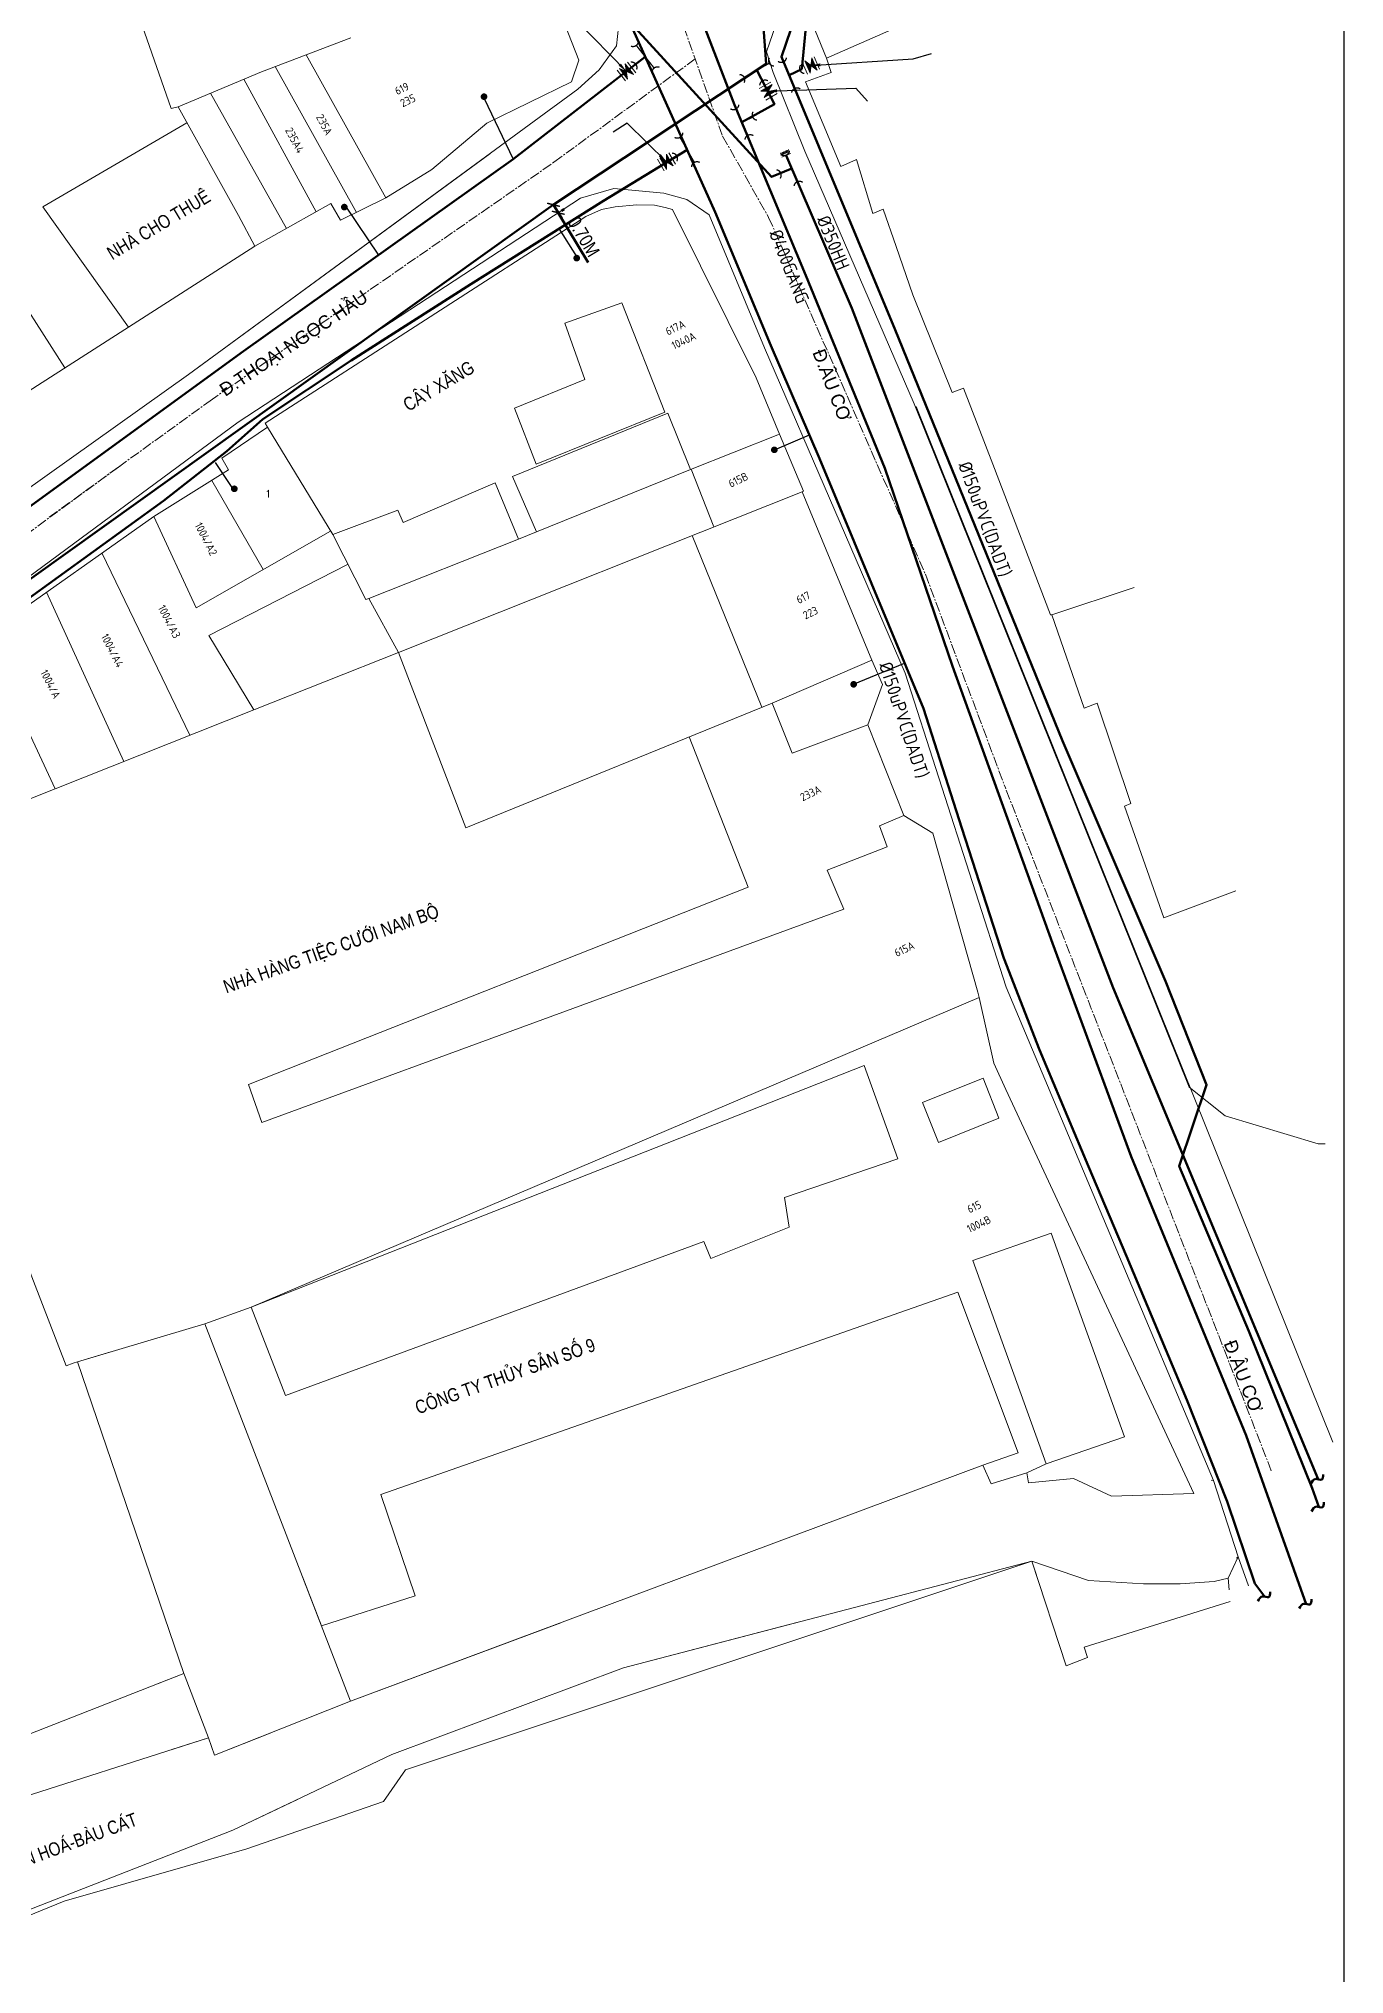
# Model space of a CAD drawing. Header units: inches. Extents: x 595615 to 1194060, y 1190840 to 2385448.
# Drawn here: x 597263.3 to 597361.2, y 1192777.7 to 1192922.8 of the extents above; entities that cross this region are included whole.
import ezdxf
from ezdxf.enums import TextEntityAlignment as Align

# ---------------------------------------------------------------- set-up
doc = ezdxf.new("R2010")
doc.units = ezdxf.units.IN
doc.header["$MEASUREMENT"] = 0
doc.linetypes.add('CENTER2', pattern=[1.125, 0.75, -0.125, 0.125, -0.125])
doc.layers.get('Defpoints').update_dxf_attribs({"color": 1})
for name, color, linetype, lineweight in [('Chitiet', 4, 'Continuous', 9), ('DN 200 uPVC', 4, 'Continuous', 50), ('DN 25 PE', 40, 'Continuous', 30), ('DN 300 DI', 4, 'Continuous', 50), ('DN 350 CI', 5, 'Continuous', 70), ('Nen tim duong', 9, 'CENTER2', 0), ('Nen_HTHANH-TP', 9, 'Continuous', 0), ('Nen_SN-HTHANH-TP_new', 7, 'Continuous', 0), ('Nen_SN_HTHANH_old', 9, 'Continuous', 0), ('ONG CAP 2 (DADT)', 140, 'Continuous', 70), ('ONG CAP 3 (DADT)', 221, 'Continuous', 50), ('Te', 4, 'Continuous', 15), ('TEXT PIPE', 3, 'Continuous', 25), ('Text_DiaDanh', 9, 'Continuous', 0), ('Text_GiaoThong', 142, 'Continuous', 0), ('TLK 15', 220, 'Continuous', 20), ('VAN', 7, 'Continuous', 20)]:
    doc.layers.add(name, color=color, linetype=linetype, lineweight=lineweight)
doc.layers.add('ki hieu van', color=170, linetype='Continuous')
doc.layers.add('Layer1', color=7, linetype='Continuous', lineweight=9, true_color=0xbdbdbd)
doc.styles.add('Dia Danh', font='VHELVCN_0.TTF', dxfattribs={"height": 1})
doc.styles.add('Giao Thong', font='VAPTIMN_0.TTF', dxfattribs={"height": 1})
doc.styles.add('Sonha_QTB', font='isocp.shx', dxfattribs={"height": 0.6, "bigfont": 'bigfont.shx'})
doc.styles.add('text', font='isocp2.shx')
doc.styles.add('VNI-HC', font='VHELVCN_0.TTF')
doc.dimstyles.new('DUONG KICH THUOC', dxfattribs={"dimtxt": 1, "dimasz": 0.7, "dimexe": 0.5, "dimexo": 0.3, "dimgap": 0.2, "dimtad": 1, "dimzin": 0, "dimdsep": 46, "dimtxsty": 'VNI-HC', "dimblk": 'ARCHTICK', "dimcen": 0.09, "dimdle": 0.5, "dimclrd": 256, "dimclre": 256, "dimclrt": 256, "dimadec": 0, "dimazin": 0, "dimtfac": 1, "dimtofl": 0, "dimtmove": 0, "dimatfit": 3, "dimfxl": 1, "dimtolj": 1, "dimtzin": 0, "dimlwd": -1, "dimlwe": -1, "dimarcsym": 0})

# ---------------------------------------------------------------- blocks, each defined once
blk = doc.blocks.new('VAN')
at = {"layer": 'VAN'}
h = blk.add_hatch(color=256, dxfattribs=at)
h.paths.add_polyline_path([(0.21, -0.5), (0.49, 0), (0.21, 0.5)])
h.paths.add_polyline_path([(0.77, 0.5), (0.49, 0), (0.77, -0.5)])
at = {"layer": 'VAN', "ltscale": 100}
for p, q in [((0, 0.5), (0, -0.5)), ((0.77, -0.5), (0.21, 0.5)), ((0.21, -0.5), (0.77, 0.5)), ((0.21, 0.5), (0.21, -0.5)), ((0.77, 0.5), (0.77, -0.5)), ((0.98, 0.5), (0.98, -0.5))]:
    blk.add_line(p, q, dxfattribs=at)
blk = doc.blocks.new('TE+VAN')
at = {"layer": 'Chitiet', "ltscale": 100, "const_width": 0.1}
for points in [[(-0.35, 1.28, 0.571257), (0.35, 1.28)], [(1.1, 0.35, 0.571257), (1.1, -0.35)], [(0.35, -1.28, 0.571257), (-0.35, -1.28)]]:
    blk.add_lwpolyline(points, format="xyb", dxfattribs=at)
for points in [[(0, -1.08), (0, 1.08)], [(0.9, 0), (0, 0)]]:
    blk.add_lwpolyline(points, dxfattribs=at)
at = {"layer": 'VAN'}
blk.add_blockref('VAN', (1.3, 0), dxfattribs=at)
blk = doc.blocks.new('TLK 15')
at = {"layer": 'TLK 15', "linetype": 'Continuous', "const_width": 0.25}
blk.add_lwpolyline([(-0.125, 0, 1), (0.125, 0, 1)], format="xyb", close=True, dxfattribs=at)
blk = doc.blocks.new('_ArchTick')
at = {"color": 0, "linetype": 'ByBlock', "const_width": 0.15}
blk.add_lwpolyline([(-0.5, -0.5), (0.5, 0.5)], dxfattribs=at)
blk = doc.blocks.new('BIT')
at = {"layer": 'Chitiet', "ltscale": 100}
for p, q in [((0.35, 0), (-0.35, 0)), ((-0.3, -0.16), (-0.35, -0.21)), ((0.35, -0.16), (-0.35, -0.16)), ((-0.18, -0.16), (-0.34, -0.33)), ((-0.06, -0.16), (-0.22, -0.33)), ((0.07, -0.16), (-0.09, -0.33)), ((0.19, -0.16), (0.03, -0.33)), ((0.32, -0.16), (0.15, -0.33)), ((0.35, -0.25), (0.28, -0.33))]:
    blk.add_line(p, q, dxfattribs=at)
blk = doc.blocks.new('TE1')
at = {"layer": 'Chitiet', "ltscale": 100, "const_width": 0.1}
for points in [[(-0.35, 1.28, 0.571257), (0.35, 1.28)], [(1.1, 0.35, 0.571257), (1.1, -0.35)], [(0.35, -1.28, 0.571257), (-0.35, -1.28)]]:
    blk.add_lwpolyline(points, format="xyb", dxfattribs=at)
for points in [[(0, -1.08), (0, 1.08)], [(0.9, 0), (0, 0)]]:
    blk.add_lwpolyline(points, dxfattribs=at)
blk = doc.blocks.new('*D108')
at = {"layer": 'Defpoints', "color": 0}
for p in [(597301.9, 1192910.31), (597301.92, 1192910.32), (597302.26, 1192909.71)]:
    blk.add_point(p, dxfattribs=at)
at = {"layer": 'DN 200 uPVC'}
for p, q in [((597301.92, 1192910.32), (597302.54, 1192909.29)), ((597302.16, 1192910.46), (597302.35, 1192910.58)), ((597302.28, 1192909.72), (597304.52, 1192906)), ((597302.52, 1192909.86), (597302.71, 1192909.98))]:
    blk.add_line(p, q, dxfattribs=at)
at = {"layer": 'DN 200 uPVC', "xscale": 0.7, "yscale": 0.7, "zscale": 0.7}
for p, rotation in [((597301.92, 1192910.32), 120.9672718577665), ((597302.28, 1192909.72), 300.9672718577665)]:
    blk.add_blockref('_ArchTick', p, dxfattribs=dict(at, rotation=rotation))
at = {"layer": 'DN 200 uPVC', "insert": (597304.19, 1192907.92), "char_height": 1, "attachment_point": 5, "rotation": 300.9673, "style": 'VNI-HC'}
blk.add_mtext('\\A1;0.70M', dxfattribs=at)

msp = doc.modelspace()

# ---------------------------------------------------------------- linework, layer by layer
at = {"layer": 'Defpoints'}
msp.add_lwpolyline([(597361.233, 1192441.604), (597361.233, 1193242.556), (596228.852, 1193242.556), (596228.852, 1192441.604)], close=True, dxfattribs=at)
at = {"layer": 'DN 25 PE'}
for p, q in [((597296.71, 1192918.3), (597298.896, 1192913.73)), ((597286.357, 1192910.145), (597288.787, 1192906.532)), ((597303.663, 1192906.447), (597302.351, 1192908.54)), ((597318.484, 1192891.948), (597321.111, 1192893.083)), ((597277.98, 1192888.901), (597276.567, 1192890.993)), ((597324.433, 1192874.37), (597328.254, 1192875.958))]:
    msp.add_line(p, q, dxfattribs=at)
at = {"layer": 'DN 300 DI'}
for points in [[(597195.029, 1192832.835), (597213.719, 1192846.722), (597213.719, 1192846.722), (597252.533, 1192875.041), (597252.533, 1192875.041), (597252.533, 1192875.041), (597252.533, 1192875.041), (597252.533, 1192875.041), (597252.533, 1192875.041), (597301.901, 1192910.31), (597301.901, 1192910.31), (597301.901, 1192910.31), (597301.901, 1192910.31), (597301.901, 1192910.31), (597301.901, 1192910.31), (597301.901, 1192910.31), (597301.901, 1192910.31), (597301.901, 1192910.31), (597301.901, 1192910.31), (597317.883, 1192920.897), (597317.507, 1192926.003), (597334.033, 1192933.085), (597345.527, 1192937.219)], [(597317.159, 1192920.406), (597318.489, 1192917.861), (597316.048, 1192916.51)]]:
    msp.add_lwpolyline(points, dxfattribs=at)
at = {"layer": 'DN 350 CI'}
for points in [[(597319.794, 1192913.047), (597318.281, 1192912.411), (597308.034, 1192923.59), (597303.904, 1192934.63)], [(597359.264, 1192814.777), (597343.903, 1192851.608), (597324.287, 1192902.576), (597319.373, 1192914.027)]]:
    msp.add_lwpolyline(points, dxfattribs=at)
msp.add_spline([(597358.732, 1192814.437), (597359.088, 1192814.797), (597359.546, 1192814.75), (597359.659, 1192815.136)], degree=3, dxfattribs=at)
at = {"layer": 'Layer1'}
for p, q in [((597322.387, 1192921.316), (597328.047, 1192923.786)), ((597327.617, 1192907.196), (597326.647, 1192909.986)), ((597327.617, 1192907.196), (597328.877, 1192903.566)), ((597334.867, 1192890.876), (597332.677, 1192896.576)), ((597345.227, 1192865.436), (597342.707, 1192872.946))]:
    msp.add_line(p, q, dxfattribs=at)
for points in [[(597324.657, 1192913.706), (597323.467, 1192913.196), (597320.817, 1192919.526), (597322.747, 1192920.236), (597322.387, 1192921.316), (597320.637, 1192925.576), (597344.667, 1192934.926)], [(597318.857, 1192924.536), (597318.857, 1192924.536), (597318.857, 1192924.536), (597317.887, 1192921.776), (597318.407, 1192920.236)], [(597326.647, 1192909.986), (597325.867, 1192909.676), (597324.657, 1192913.706)], [(597332.677, 1192896.576), (597331.817, 1192896.256), (597328.877, 1192903.566)], [(597334.867, 1192890.876), (597339.197, 1192879.576), (597339.297, 1192879.566), (597345.462, 1192881.616)], [(597342.707, 1192872.946), (597341.727, 1192872.576), (597339.297, 1192879.566), (597345.462, 1192881.616)], [(597353.096, 1192858.874), (597347.697, 1192856.856), (597344.747, 1192865.236), (597345.227, 1192865.436)]]:
    msp.add_lwpolyline(points, dxfattribs=at)
at = {"layer": 'Layer1', "linetype": 'Continuous'}
for points in [[(597318.407, 1192920.236), (597320.767, 1192914.346), (597328.977, 1192895.386), (597328.977, 1192895.386), (597328.977, 1192895.386), (597340.107, 1192867.746)], [(597359.809, 1192839.915), (597359.267, 1192839.916), (597352.307, 1192842.026), (597349.597, 1192844.176), (597332.597, 1192886.396)]]:
    msp.add_lwpolyline(points, dxfattribs=at)
at = {"layer": 'Nen tim duong'}
for p, q in [((597307.176, 1192936.379), (597314.603, 1192915.465)), ((597301.955, 1192913.514), (597312.548, 1192921.263)), ((597314.603, 1192915.465), (597318.058, 1192909.377)), ((597276.159, 1192895.623), (597301.955, 1192913.514)), ((597318.058, 1192909.377), (597329.81, 1192882.637)), ((597269.293, 1192890.658), (597276.159, 1192895.623)), ((597269.293, 1192890.658), (597250.125, 1192876.64)), ((597264.088, 1192886.891), (597269.293, 1192890.658)), ((597269.443, 1192890.758), (597269.293, 1192890.658)), ((597329.81, 1192882.637), (597335.813, 1192866.602)), ((597355.76, 1192815.406), (597335.813, 1192866.602))]:
    msp.add_line(p, q, dxfattribs=at)
at = {"layer": 'Nen_HTHANH-TP', "linetype": 'Continuous'}
for p, q in [((597303.828, 1192921.166), (597301.033, 1192928.284)), ((597271.076, 1192923.769), (597273.251, 1192917.551)), ((597306.648, 1192922.238), (597306.876, 1192924.328)), ((597280.009, 1192920.287), (597286.727, 1192922.832)), ((597305.349, 1192920.447), (597306.648, 1192922.238)), ((597273.771, 1192917.652), (597280.009, 1192920.287)), ((597303.828, 1192921.166), (597303.26, 1192919.535)), ((597303.75, 1192918.986), (597305.349, 1192920.447)), ((597274.537, 1192897.592), (597303.75, 1192918.986)), ((597303.26, 1192919.535), (597296.932, 1192916.43)), ((597273.771, 1192917.652), (597273.251, 1192917.551)), ((597273.771, 1192917.652), (597278.298, 1192909.525)), ((597296.932, 1192916.43), (597292.805, 1192912.977)), ((597274.537, 1192897.592), (597297.144, 1192914.15)), ((597292.805, 1192912.977), (597289.337, 1192910.834)), ((597306.446, 1192911.538), (597303.937, 1192910.806)), ((597306.446, 1192911.538), (597303.937, 1192910.806)), ((597309.116, 1192911.29), (597306.446, 1192911.538)), ((597310.197, 1192911.191), (597306.446, 1192911.538)), ((597303.937, 1192910.806), (597278.27, 1192894.015)), ((597303.937, 1192910.806), (597278.27, 1192894.015)), ((597285.207, 1192910.411), (597279.51, 1192907.216)), ((597285.948, 1192909.161), (597285.207, 1192910.411)), ((597289.337, 1192910.834), (597285.948, 1192909.161)), ((597305.508, 1192909.957), (597306.547, 1192910.168)), ((597306.547, 1192910.168), (597308.167, 1192910.329)), ((597308.167, 1192910.329), (597309.507, 1192910.3)), ((597309.507, 1192910.3), (597310.297, 1192910.111)), ((597311.917, 1192910.712), (597310.197, 1192911.191)), ((597310.297, 1192910.111), (597310.848, 1192909.961)), ((597313.588, 1192909.574), (597311.917, 1192910.712)), ((597278.298, 1192909.525), (597279.51, 1192907.216)), ((597280.29, 1192893.947), (597304.348, 1192909.436)), ((597304.348, 1192909.436), (597305.508, 1192909.957)), ((597317.128, 1192897.347), (597310.848, 1192909.961)), ((597317.756, 1192899.587), (597313.588, 1192909.574)), ((597279.51, 1192907.216), (597248.156, 1192887.141)), ((597302.764, 1192901.435), (597307.053, 1192902.958)), ((597307.053, 1192902.958), (597310.26, 1192894.781)), ((597304.278, 1192897.226), (597302.764, 1192901.435)), ((597328.286, 1192875.216), (597317.756, 1192899.587)), ((597255.279, 1192883.917), (597274.537, 1192897.592)), ((597255.279, 1192883.917), (597274.537, 1192897.592)), ((597274.537, 1192897.592), (597274.537, 1192897.592)), ((597274.537, 1192897.592), (597274.537, 1192897.592)), ((597298.99, 1192895.082), (597304.278, 1192897.226)), ((597317.128, 1192897.347), (597318.881, 1192893.118)), ((597276.159, 1192895.623), (597276.159, 1192895.623)), ((597310.49, 1192894.691), (597298.834, 1192889.952)), ((597300.623, 1192890.873), (597298.99, 1192895.082)), ((597310.26, 1192894.781), (597300.623, 1192890.873)), ((597312.183, 1192890.483), (597310.49, 1192894.691)), ((597360.382, 1192817.541), (597329.119, 1192895.206)), ((597360.382, 1192817.541), (597329.119, 1192895.206)), ((597247.609, 1192871.41), (597278.27, 1192894.015)), ((597247.609, 1192871.41), (597278.27, 1192894.015)), ((597277.043, 1192891.314), (597280.481, 1192893.637)), ((597278.27, 1192894.015), (597278.27, 1192894.015)), ((597278.27, 1192894.015), (597278.27, 1192894.015)), ((597280.481, 1192893.637), (597280.29, 1192893.947)), ((597280.481, 1192893.637), (597285.357, 1192885.601)), ((597312.183, 1192890.483), (597318.751, 1192893.078)), ((597318.751, 1192893.078), (597318.881, 1192893.118)), ((597318.881, 1192893.118), (597320.675, 1192888.839)), ((597277.553, 1192890.445), (597277.043, 1192891.314)), ((597271.946, 1192886.96), (597277.553, 1192890.445)), ((597298.834, 1192889.952), (597300.647, 1192885.793)), ((597312.183, 1192890.483), (597300.647, 1192885.793)), ((597313.947, 1192886.164), (597312.233, 1192890.503)), ((597320.565, 1192888.799), (597290.304, 1192876.765)), ((597297.554, 1192889.471), (597290.636, 1192886.505)), ((597297.554, 1192889.471), (597299.287, 1192885.252)), ((597320.675, 1192888.839), (597320.565, 1192888.799)), ((597320.565, 1192888.799), (597325.805, 1192876.184)), ((597250.161, 1192871.596), (597271.946, 1192886.96)), ((597271.946, 1192886.96), (597275.112, 1192880.113)), ((597290.246, 1192887.435), (597285.357, 1192885.601)), ((597290.636, 1192886.505), (597290.246, 1192887.435)), ((597285.197, 1192885.861), (597275.112, 1192880.113)), ((597285.357, 1192885.601), (597287.851, 1192880.723)), ((597300.647, 1192885.793), (597299.287, 1192885.252)), ((597312.327, 1192885.523), (597317.538, 1192872.647)), ((597288.061, 1192880.803), (597299.287, 1192885.252)), ((597276.073, 1192878.033), (597286.469, 1192883.362)), ((597287.851, 1192880.723), (597288.061, 1192880.803)), ((597290.304, 1192876.765), (597288.061, 1192880.803)), ((597276.073, 1192878.033), (597279.448, 1192872.446)), ((597290.304, 1192876.765), (597279.448, 1192872.446)), ((597290.304, 1192876.765), (597295.335, 1192863.619)), ((597325.805, 1192876.184), (597318.317, 1192872.957)), ((597325.805, 1192876.184), (597326.586, 1192874.354)), ((597325.805, 1192876.184), (597326.586, 1192874.354)), ((597328.286, 1192875.216), (597335.865, 1192851.652)), ((597328.286, 1192875.216), (597335.865, 1192851.652)), ((597326.586, 1192874.354), (597325.499, 1192871.333)), ((597326.586, 1192874.354), (597325.499, 1192871.333)), ((597251.737, 1192861.454), (597279.448, 1192872.446)), ((597279.448, 1192872.446), (597279.538, 1192872.476)), ((597318.317, 1192872.957), (597295.335, 1192863.619)), ((597318.317, 1192872.957), (597319.81, 1192869.199)), ((597319.81, 1192869.199), (597325.499, 1192871.333)), ((597325.499, 1192871.333), (597328.184, 1192864.535)), ((597325.499, 1192871.333), (597328.184, 1192864.535)), ((597312.099, 1192870.432), (597316.509, 1192859.166)), ((597328.184, 1192864.535), (597326.365, 1192863.754)), ((597328.184, 1192864.535), (597326.365, 1192863.754)), ((597326.365, 1192863.754), (597326.956, 1192862.194)), ((597326.365, 1192863.754), (597326.956, 1192862.194)), ((597328.184, 1192864.535), (597330.375, 1192863.217)), ((597328.184, 1192864.535), (597330.375, 1192863.217)), ((597326.956, 1192862.194), (597322.457, 1192860.431)), ((597330.375, 1192863.217), (597333.745, 1192851.3)), ((597330.375, 1192863.217), (597333.745, 1192851.3)), ((597322.457, 1192860.431), (597323.69, 1192857.522)), ((597316.509, 1192859.166), (597279.04, 1192844.366)), ((597323.69, 1192857.522), (597280.043, 1192841.517)), ((597279.234, 1192827.676), (597333.835, 1192850.9)), ((597333.745, 1192851.3), (597333.835, 1192850.9)), ((597333.745, 1192851.3), (597333.835, 1192850.9)), ((597333.835, 1192850.9), (597334.959, 1192845.961)), ((597333.835, 1192850.9), (597334.959, 1192845.961)), ((597335.865, 1192851.652), (597351.414, 1192814.674)), ((597335.865, 1192851.652), (597351.414, 1192814.674)), ((597279.234, 1192827.676), (597325.219, 1192845.793)), ((597327.755, 1192838.805), (597325.219, 1192845.793)), ((597329.592, 1192843.017), (597334.14, 1192844.84)), ((597329.592, 1192843.017), (597334.14, 1192844.84)), ((597334.14, 1192844.84), (597335.332, 1192841.851)), ((597334.14, 1192844.84), (597335.332, 1192841.851)), ((597335.851, 1192843.982), (597334.959, 1192845.961)), ((597335.851, 1192843.982), (597334.959, 1192845.961)), ((597279.04, 1192844.366), (597280.043, 1192841.517)), ((597349.945, 1192813.713), (597335.851, 1192843.982)), ((597349.945, 1192813.713), (597335.851, 1192843.982)), ((597330.784, 1192840.028), (597329.592, 1192843.017)), ((597330.784, 1192840.028), (597329.592, 1192843.017)), ((597330.784, 1192840.028), (597335.332, 1192841.851)), ((597330.784, 1192840.028), (597335.332, 1192841.851)), ((597319.257, 1192835.898), (597327.755, 1192838.805)), ((597265.357, 1192823.285), (597261.018, 1192834.541)), ((597265.357, 1192823.285), (597261.018, 1192834.541)), ((597319.589, 1192833.659), (597319.257, 1192835.898)), ((597313.721, 1192831.314), (597319.589, 1192833.659)), ((597333.361, 1192831.18), (597339.259, 1192833.224)), ((597333.361, 1192831.18), (597339.259, 1192833.224)), ((597339.259, 1192833.224), (597344.752, 1192817.949)), ((597339.259, 1192833.224), (597344.752, 1192817.949)), ((597281.809, 1192821.048), (597313.19, 1192832.603)), ((597313.19, 1192832.603), (597313.721, 1192831.314)), ((597333.361, 1192831.18), (597338.883, 1192815.924)), ((597333.361, 1192831.18), (597338.883, 1192815.924)), ((597288.975, 1192813.624), (597332.243, 1192828.799)), ((597332.243, 1192828.799), (597336.783, 1192816.762)), ((597332.243, 1192828.799), (597336.783, 1192816.762)), ((597279.234, 1192827.676), (597275.775, 1192826.413)), ((597281.809, 1192821.048), (597279.234, 1192827.676)), ((597275.775, 1192826.413), (597266.207, 1192823.575)), ((597275.775, 1192826.413), (597286.688, 1192798.132)), ((597265.357, 1192823.285), (597265.897, 1192823.485)), ((597265.357, 1192823.285), (597265.897, 1192823.485)), ((597266.207, 1192823.575), (597265.897, 1192823.485)), ((597266.207, 1192823.575), (597265.897, 1192823.485)), ((597268.717, 1192824.327), (597266.207, 1192823.575)), ((597274.186, 1192800.212), (597266.207, 1192823.575)), ((597274.186, 1192800.212), (597266.207, 1192823.575)), ((597338.883, 1192815.924), (597344.752, 1192817.949)), ((597338.883, 1192815.924), (597344.752, 1192817.949)), ((597286.688, 1192798.132), (597334.113, 1192815.82)), ((597334.113, 1192815.82), (597336.783, 1192816.762)), ((597334.113, 1192815.82), (597336.783, 1192816.762)), ((597334.113, 1192815.82), (597334.735, 1192814.431)), ((597334.113, 1192815.82), (597334.735, 1192814.431)), ((597337.414, 1192815.263), (597338.883, 1192815.924)), ((597337.414, 1192815.263), (597338.883, 1192815.924)), ((597334.735, 1192814.431), (597337.414, 1192815.263)), ((597334.735, 1192814.431), (597337.414, 1192815.263)), ((597337.414, 1192815.263), (597337.545, 1192814.493)), ((597337.414, 1192815.263), (597337.545, 1192814.493)), ((597337.545, 1192814.493), (597340.934, 1192814.816)), ((597337.545, 1192814.493), (597340.934, 1192814.816)), ((597340.934, 1192814.816), (597343.775, 1192813.498)), ((597340.934, 1192814.816), (597343.775, 1192813.498)), ((597351.254, 1192814.704), (597351.414, 1192814.674)), ((597351.254, 1192814.704), (597351.414, 1192814.674)), ((597351.414, 1192814.674), (597353.279, 1192808.966)), ((597351.414, 1192814.674), (597353.279, 1192808.966)), ((597288.975, 1192813.624), (597291.541, 1192806.026)), ((597343.775, 1192813.498), (597349.945, 1192813.713)), ((597343.775, 1192813.498), (597349.945, 1192813.713)), ((597290.812, 1192792.995), (597337.799, 1192808.623)), ((597337.799, 1192808.623), (597307.166, 1192800.638)), ((597337.799, 1192808.623), (597342.04, 1192807.187)), ((597337.799, 1192808.623), (597342.04, 1192807.187)), ((597337.799, 1192808.623), (597340.366, 1192800.775)), ((597337.799, 1192808.623), (597338.491, 1192806.504)), ((597337.799, 1192808.623), (597340.366, 1192800.775)), ((597337.799, 1192808.623), (597338.491, 1192806.504)), ((597352.53, 1192807.365), (597353.279, 1192808.966)), ((597352.53, 1192807.365), (597353.279, 1192808.966)), ((597353.279, 1192808.966), (597353.159, 1192808.856)), ((597353.279, 1192808.966), (597353.159, 1192808.856)), ((597353.279, 1192808.966), (597353.279, 1192808.966)), ((597354.051, 1192806.786), (597353.279, 1192808.966)), ((597353.279, 1192808.966), (597353.279, 1192808.966)), ((597354.051, 1192806.786), (597353.279, 1192808.966)), ((597283.06, 1192807.529), (597284.513, 1192803.79)), ((597342.04, 1192807.187), (597346.181, 1192806.92)), ((597342.04, 1192807.187), (597346.181, 1192806.92)), ((597348.921, 1192806.922), (597351.471, 1192807.104)), ((597348.921, 1192806.922), (597351.471, 1192807.104)), ((597351.471, 1192807.104), (597352.53, 1192807.365)), ((597351.471, 1192807.104), (597352.53, 1192807.365)), ((597352.601, 1192806.485), (597352.53, 1192807.365)), ((597352.601, 1192806.485), (597352.53, 1192807.365)), ((597284.513, 1192803.79), (597291.541, 1192806.026)), ((597352.662, 1192805.615), (597341.714, 1192802.176)), ((597352.662, 1192805.615), (597341.714, 1192802.176)), ((597346.181, 1192806.92), (597348.921, 1192806.922)), ((597346.181, 1192806.92), (597348.921, 1192806.922)), ((597348.921, 1192806.922), (597348.921, 1192806.922)), ((597348.921, 1192806.922), (597348.921, 1192806.922)), ((597286.688, 1192798.132), (597302.473, 1192804.015)), ((597307.166, 1192800.638), (597320.163, 1192804.029)), ((597341.975, 1192801.407), (597340.366, 1192800.775)), ((597341.975, 1192801.407), (597340.366, 1192800.775)), ((597341.714, 1192802.176), (597341.975, 1192801.407)), ((597341.714, 1192802.176), (597341.975, 1192801.407)), ((597260.61, 1192794.891), (597274.186, 1192800.212)), ((597271.897, 1192799.32), (597274.186, 1192800.212)), ((597274.186, 1192800.212), (597274.306, 1192799.952)), ((597274.186, 1192800.212), (597274.306, 1192799.952)), ((597274.306, 1192799.952), (597276.04, 1192795.373)), ((597274.306, 1192799.952), (597276.04, 1192795.373)), ((597289.801, 1192794.144), (597307.166, 1192800.638)), ((597289.801, 1192794.144), (597307.166, 1192800.638)), ((597276.501, 1192794.074), (597286.688, 1192798.132)), ((597276.501, 1192794.074), (597286.688, 1192798.132)), ((597260.224, 1192790.321), (597276.04, 1192795.373)), ((597260.224, 1192790.321), (597276.04, 1192795.373)), ((597273.301, 1192794.501), (597276.04, 1192795.373)), ((597276.04, 1192795.373), (597276.501, 1192794.074)), ((597276.04, 1192795.373), (597276.501, 1192794.074)), ((597276.04, 1192795.373), (597276.501, 1192794.074)), ((597276.501, 1192794.074), (597280.68, 1192795.737)), ((597276.501, 1192794.074), (597276.501, 1192794.074)), ((597276.501, 1192794.074), (597276.501, 1192794.074)), ((597277.876, 1192788.455), (597289.801, 1192794.144)), ((597277.876, 1192788.455), (597289.801, 1192794.144)), ((597289.174, 1192790.614), (597290.812, 1192792.995)), ((597277.876, 1192788.455), (597282.714, 1192790.759)), ((597278.907, 1192787.056), (597289.174, 1192790.614)), ((597195.641, 1192756.468), (597277.876, 1192788.455)), ((597212.486, 1192763.022), (597277.876, 1192788.455)), ((597265.21, 1192783.135), (597278.907, 1192787.056)), ((597232.85, 1192769.989), (597265.21, 1192783.135))]:
    msp.add_line(p, q, dxfattribs=at)
for points in [[(597287.143, 1192909.751), (597281.05, 1192920.681)], [(597289.337, 1192910.834), (597283.368, 1192921.559)], [(597284.107, 1192909.794), (597278.702, 1192919.735)], [(597281.888, 1192908.55), (597276.197, 1192918.676)], [(597270.046, 1192901.157), (597263.623, 1192910.163), (597274.428, 1192916.473)], [(597244.789, 1192895.018), (597260.455, 1192905.637), (597265.278, 1192898.104)], [(597280.154, 1192882.987), (597276.286, 1192889.657)], [(597274.655, 1192870.545), (597268.052, 1192884.214)], [(597269.682, 1192868.572), (597263.887, 1192881.277)], [(597264.552, 1192866.537), (597259.203, 1192877.973)]]:
    msp.add_lwpolyline(points, dxfattribs=at)
at = {"layer": 'ONG CAP 2 (DADT)'}
msp.add_lwpolyline([(597309.527, 1192933.365), (597315.498, 1192917.825), (597320.849, 1192905.023), (597326.76, 1192890.574), (597331.843, 1192875.733), (597339.348, 1192854.952), (597345.255, 1192838.972), (597353.88, 1192818.054), (597358.38, 1192805.417)], dxfattribs=at)
msp.add_spline([(597357.848, 1192805.077), (597358.204, 1192805.437), (597358.662, 1192805.39), (597358.775, 1192805.776)], degree=3, dxfattribs=at)
at = {"layer": 'ONG CAP 3 (DADT)', "flags": 128}
for points in [[(597320.549, 1192920.482), (597321.028, 1192925.427), (597342.197, 1192934.694), (597348.071, 1192937.036)], [(597320.549, 1192920.482), (597319.59, 1192920.039)]]:
    msp.add_lwpolyline(points, dxfattribs=at)
at = {"layer": 'ONG CAP 3 (DADT)'}
for points in [[(597319.082, 1192926.693), (597320.074, 1192924.496), (597319.02, 1192921.408), (597327.538, 1192900.953), (597340.09, 1192870.131), (597347.827, 1192852.12), (597350.903, 1192844.352), (597348.837, 1192838.238), (597354.078, 1192825.866), (597358.833, 1192814.107), (597359.315, 1192812.695)], [(597306.962, 1192925.494), (597314.047, 1192909.773), (597318.216, 1192899.783), (597321.878, 1192891.307), (597329.663, 1192872.566), (597332.551, 1192863.587), (597335.685, 1192853.844), (597338.38, 1192846.959), (597342.054, 1192838.224), (597344.885, 1192831.492), (597349.414, 1192820.721), (597352.452, 1192813.108), (597354.517, 1192806.968), (597355.282, 1192805.963)], [(597308.798, 1192921.42), (597298.896, 1192913.73), (597278.679, 1192899.334), (597258.399, 1192884.615), (597243.494, 1192873.918), (597220.712, 1192856.617), (597198.89, 1192840.858), (597179.915, 1192827.248), (597169.69, 1192819.579), (597155.159, 1192808.82), (597138.696, 1192796.932), (597122.794, 1192785.525), (597107.058, 1192774.04), (597089.317, 1192761.123), (597074.461, 1192749.961), (597057.599, 1192737.443), (597043.87, 1192727.33), (597028.209, 1192716.005), (597018.568, 1192708.448), (596998.189, 1192693.534)], [(597003.46, 1192691.243), (597038.995, 1192715.928), (597061.917, 1192730.373), (597104.254, 1192761.161), (597157.636, 1192799.6), (597183.345, 1192819.989), (597196.227, 1192831.399), (597213.318, 1192843.818), (597235.22, 1192860.573), (597251.639, 1192872.924), (597272.661, 1192888.117), (597277.412, 1192891.844), (597280.128, 1192894.241), (597286.756, 1192898.658), (597295.71, 1192904.378), (597305.661, 1192910.614), (597311.947, 1192914.433)]]:
    msp.add_lwpolyline(points, dxfattribs=at)
for points in [[(597358.782, 1192812.356), (597359.138, 1192812.716), (597359.597, 1192812.668), (597359.709, 1192813.055)], [(597354.75, 1192805.623), (597355.106, 1192805.983), (597355.564, 1192805.936), (597355.677, 1192806.322)]]:
    msp.add_spline(points, degree=3, dxfattribs=at)

# ---------------------------------------------------------------- block references
at = {"layer": 'Chitiet'}
for name, p, rotation in [('TE+VAN', (597308.798, 1192921.42), 218.1510377572583), ('TE+VAN', (597319.59, 1192920.039), 23.73154207573373), ('TE+VAN', (597317.159, 1192920.406), 299.1990093776005), ('TE+VAN', (597311.947, 1192914.433), 209.72983746275), ('BIT', (597319.361, 1192914.021), 203.2242200241623), ('BIT', (597319.373, 1192914.027), 203.2242200241623)]:
    msp.add_blockref(name, p, dxfattribs=dict(at, rotation=rotation))
at = {"layer": 'Te'}
for p, rotation in [((597316.048, 1192916.51), 25.25833343786239), ((597319.794, 1192913.047), 202.8034921039694)]:
    msp.add_blockref('TE1', p, dxfattribs=dict(at, rotation=rotation))
at = {"layer": 'TLK 15', "rotation": 359.9999999934133}
for p in [(597296.71, 1192918.425), (597286.232, 1192910.145), (597303.663, 1192906.322), (597318.484, 1192891.948), (597277.98, 1192889.026), (597324.433, 1192874.37)]:
    msp.add_blockref('TLK 15', p, dxfattribs=at)
at = {"layer": 'TLK 15'}
for p in [(597296.71, 1192918.425), (597286.232, 1192910.145), (597303.663, 1192906.322), (597318.484, 1192891.948), (597277.98, 1192889.026), (597324.433, 1192874.37)]:
    msp.add_blockref('TLK 15', p, dxfattribs=at)

# ---------------------------------------------------------------- texts
at = {"layer": 'Nen_SN-HTHANH-TP_new', "style": 'Sonha_QTB'}
for s, rotation, p in [('619', 25.513, (597290.545, 1192919.03)), ('235A4', 297.83589, (597282.509, 1192915.159)), ('235A', 297.83589, (597284.732, 1192916.328)), ('617A', 25.513, (597311.059, 1192901.108)), ('615B', 25.513, (597315.774, 1192889.696)), ('1', 0.04623, (597280.515, 1192888.654)), ('1004/A2', 297.11466, (597275.859, 1192885.26)), ('617', 25.513, (597320.656, 1192880.876)), ('1004/A3', 297.11466, (597273.105, 1192879.068)), ('1004/A4', 297.11466, (597268.837, 1192876.901)), ('1004/A', 297.11466, (597264.194, 1192874.385)), ('615A', 25.513, (597328.236, 1192854.518)), ('615', 25.513, (597333.47, 1192835.194))]:
    msp.add_text(s, height=0.6, rotation=rotation, dxfattribs=at).set_placement(p, align=Align.MIDDLE)
at = {"layer": 'Nen_SN_HTHANH_old', "style": 'Sonha_QTB'}
for s, p in [('235', (597291, 1192918.142)), ('1040A', (597311.686, 1192900.127)), ('223', (597321.191, 1192879.734)), ('233A', (597321.206, 1192866.207)), ('1004B', (597333.827, 1192833.9))]:
    msp.add_text(s, height=0.6, rotation=25.513, dxfattribs=at).set_placement(p, align=Align.MIDDLE)
at = {"layer": 'TEXT PIPE', "style": 'text'}
for s, rotation, p in [('%%c350HH', 292.30731, (597321.642, 1192909.248)), ('%%c400GANG', 291.65015, (597318.062, 1192908.207)), ('%%c150uPVC(DADT)', 290.28499, (597332.248, 1192890.838)), ('%%c150uPVC(DADT)', 288.39784, (597326.308, 1192875.841))]:
    msp.add_text(s, height=1, rotation=rotation, dxfattribs=at).set_placement(p)
at = {"layer": 'Text_DiaDanh', "linetype": 'Continuous', "style": 'Dia Danh'}
for s, rotation, p in [('NHAØ CHO THUEÂ', 30.97582, (597272.234, 1192908.935)), ('CAÂY XAÊNG', 30.97582, (597293.244, 1192896.85)), ('NHAØ HAØNG TIEÄC CÖÔÙI NAM BOÄ', 19.75808, (597285.234, 1192854.538)), ('COÂNG TY THUÛY SAÛN SOÁ 9', 19.75808, (597298.218, 1192822.7)), ('KEÂNH TAÂN HOAÙ-BAØU CAÙT', 20.28158, (597264.054, 1192787.033))]:
    msp.add_text(s, height=1, rotation=rotation, dxfattribs=at).set_placement(p, align=Align.MIDDLE)
at = {"layer": 'Text_GiaoThong', "linetype": 'Continuous', "style": 'Giao Thong'}
for s, rotation, p in [('Ñ.THOAÏI NGOÏC HAÀU', 33.84146, (597282.401, 1192899.98)), ('Ñ.AÂU CÔ', 291.21438, (597322.933, 1192896.838)), ('Ñ.AÂU CÔ', 291.21438, (597353.781, 1192822.539))]:
    msp.add_text(s, height=1, rotation=rotation, dxfattribs=at).set_placement(p, align=Align.MIDDLE)

# ---------------------------------------------------------------- dimensions: what is measured, and where the dimension line sits
at = {"layer": 'DN 200 uPVC'}
dim = msp.add_linear_dim(base=(597301.921, 1192910.322), p1=(597302.261, 1192909.71), p2=(597301.901, 1192910.31), angle=120.96727, dimstyle='DUONG KICH THUOC', override={"dimpost": 'M'}, dxfattribs=at)
dim.commit()
dim.dimension.update_dxf_attribs({"geometry": '*D108', "text_midpoint": (597303.579, 1192907.559), "dimtype": 161})

# ---------------------------------------------------------------- leaders
at = {"layer": 'ki hieu van'}
for points in [[(597307.385, 1192920.323), (597303.667, 1192924.121), (597301.87, 1192923.465)], [(597321.233, 1192920.762), (597328.907, 1192921.252), (597330.269, 1192921.671)], [(597317.978, 1192918.839), (597324.59, 1192919.073), (597325.459, 1192918.1)], [(597310.388, 1192913.543), (597307.445, 1192916.449), (597306.401, 1192915.76)]]:
    msp.add_leader(points, dimstyle='DUONG KICH THUOC', override={"dimgap": 0.2, "dimtad": 0}, dxfattribs=at)

doc.saveas('drawing.dxf')
